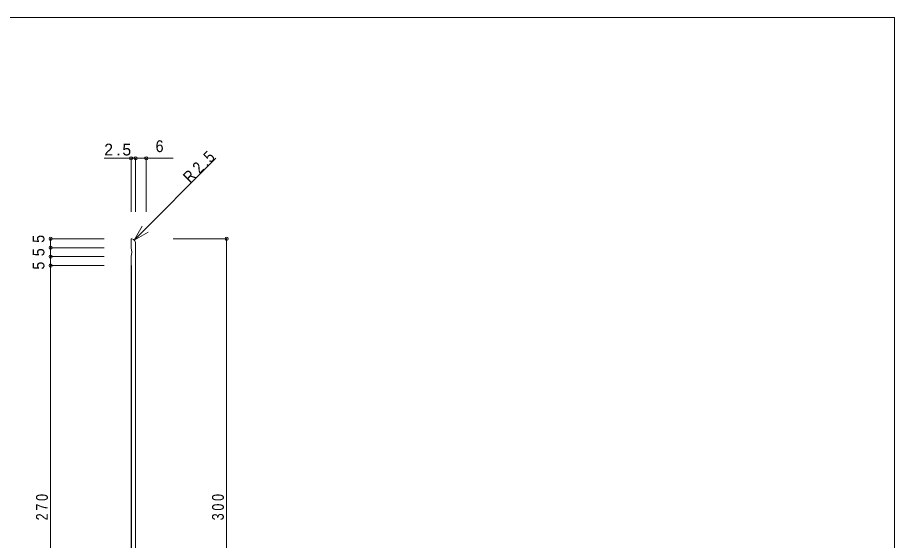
# Model space of a CAD drawing. Units: millimetres on the paper, with parts at other scales. Extents: x -141 to 141, y -98 to 98.
# Drawn here: x -22.6 to 141, y 0 to 97.5 of the extents above; entities that cross this region are included whole.
import ezdxf
from ezdxf.enums import TextEntityAlignment as Align

# ---------------------------------------------------------------- set-up
doc = ezdxf.new("R2010")
doc.units = ezdxf.units.MM
doc.header["$PDMODE"] = 32
doc.header["$PDSIZE"] = 0.6
for name, color, linetype, lineweight in [('3-0_ＫＢ製品', 2, 'Continuous', 9), ('3-3_寸法', 4, 'Continuous', 9), ('3-4_引出線字', 4, 'Continuous', 9), ('3-8_他製品', 7, 'Continuous', 9), ('F-0_図面枠', 5, 'Continuous', 9)]:
    doc.layers.add(name, color=color, linetype=linetype, lineweight=lineweight)
doc.styles.add('HGｺﾞｼｯｸM', font='')
doc.styles.get('HGｺﾞｼｯｸM').set_extended_font_data('HGｺﾞｼｯｸM')

msp = doc.modelspace()

# ---------------------------------------------------------------- linework, layer by layer
at = {"layer": '3-0_ＫＢ製品'}
for p, q in [((-1.417, 54.583), (-1.417, 56.25)), ((-0.583, -40.748), (-0.583, 55.415)), ((-1.417, -42.583), (-1.417, 52.917))]:
    msp.add_line(p, q, dxfattribs=at)
msp.add_lwpolyline([(-1.417, 54.583), (-1.25, 53.75), (-1.417, 52.917)], dxfattribs=at)
msp.add_arc((-1.417, 55.417), 0.833, 359.89947, 90.00037, dxfattribs=at)
at = {"layer": '3-3_寸法'}
for p, q in [((-1.417, 71.25), (-1.417, 61.25)), ((-0.583, 71.25), (-0.583, 61.25)), ((1.417, 71.25), (1.417, 61.25)), ((-16.417, 56.25), (-16.417, 54.583)), ((-16.417, 56.25), (-6.417, 56.25)), ((16.417, 56.25), (6.417, 56.25)), ((16.417, -43.75), (16.417, 56.25)), ((-16.417, 54.583), (-6.417, 54.583)), ((-16.417, 54.583), (-16.417, 52.917)), ((-16.417, 52.917), (-6.417, 52.917)), ((-16.417, 52.917), (-16.417, 51.25)), ((-16.417, 51.25), (-6.417, 51.25)), ((-16.417, 51.25), (-16.417, -38.75))]:
    msp.add_line(p, q, dxfattribs=at)
msp.add_lwpolyline([(-6.417, 71.25), (-0.583, 71.25), (6.417, 71.25)], dxfattribs=at)
for p in [(-1.417, 71.25), (-0.583, 71.25), (1.417, 71.25), (-16.417, 56.25), (16.417, 56.25), (-16.417, 54.583), (-16.417, 52.917), (-16.417, 51.25)]:
    msp.add_point(p, dxfattribs=at)
at = {"layer": '3-4_引出線字'}
for q in [(14.417, 71.25), (0.673, 58.604), (1.771, 57.506)]:
    msp.add_line((-0.827, 56.006), q, dxfattribs=at)
at = {"layer": '3-8_他製品'}
for p in [(-1.417, 51.25), (-1.35, -38.75)]:
    msp.add_line(p, (-1.35, 51.25), dxfattribs=at)
at = {"layer": 'F-0_図面枠'}
for p, q in [((-141, 97.5), (141, 97.5)), ((141, 97.5), (141, -97.5))]:
    msp.add_line(p, q, dxfattribs=at)

# ---------------------------------------------------------------- texts
at = {"layer": '3-3_寸法', "color": 7, "style": 'HGｺﾞｼｯｸM', "width": 0.9}
msp.add_text('6', height=2.199, dxfattribs=at).set_placement((3.167, 71.75), align=Align.BOTTOM_LEFT)
for p in [(-16.917, 55.5), (-16.917, 53), (-16.917, 50.5)]:
    msp.add_text('5', height=2.199, rotation=90, dxfattribs=at).set_placement(p, align=Align.BOTTOM_LEFT)
at = {"layer": '3-3_寸法', "color": 7, "insert": (-6.417, 71.75), "char_height": 2.199, "attachment_point": 7, "style": 'HGｺﾞｼｯｸM'}
msp.add_mtext('\\T1.38;2.5', dxfattribs=at)
at = {"layer": '3-3_寸法', "color": 7, "char_height": 2.199, "attachment_point": 7, "rotation": 90, "style": 'HGｺﾞｼｯｸM'}
for s, insert in [('\\T1.38;\\W0.8;270', (-16.917, 3.75)), ('\\T1.38;\\W0.8;300', (15.917, 3.75))]:
    msp.add_mtext(s, dxfattribs=dict(at, insert=insert))
at = {"layer": '3-4_引出線字', "color": 7, "insert": (9.644, 66.477), "char_height": 2.199, "attachment_point": 7, "rotation": 45, "style": 'HGｺﾞｼｯｸM'}
msp.add_mtext('\\T1.38;\\W0.85;R2.5', dxfattribs=at)

doc.saveas('drawing.dxf')
